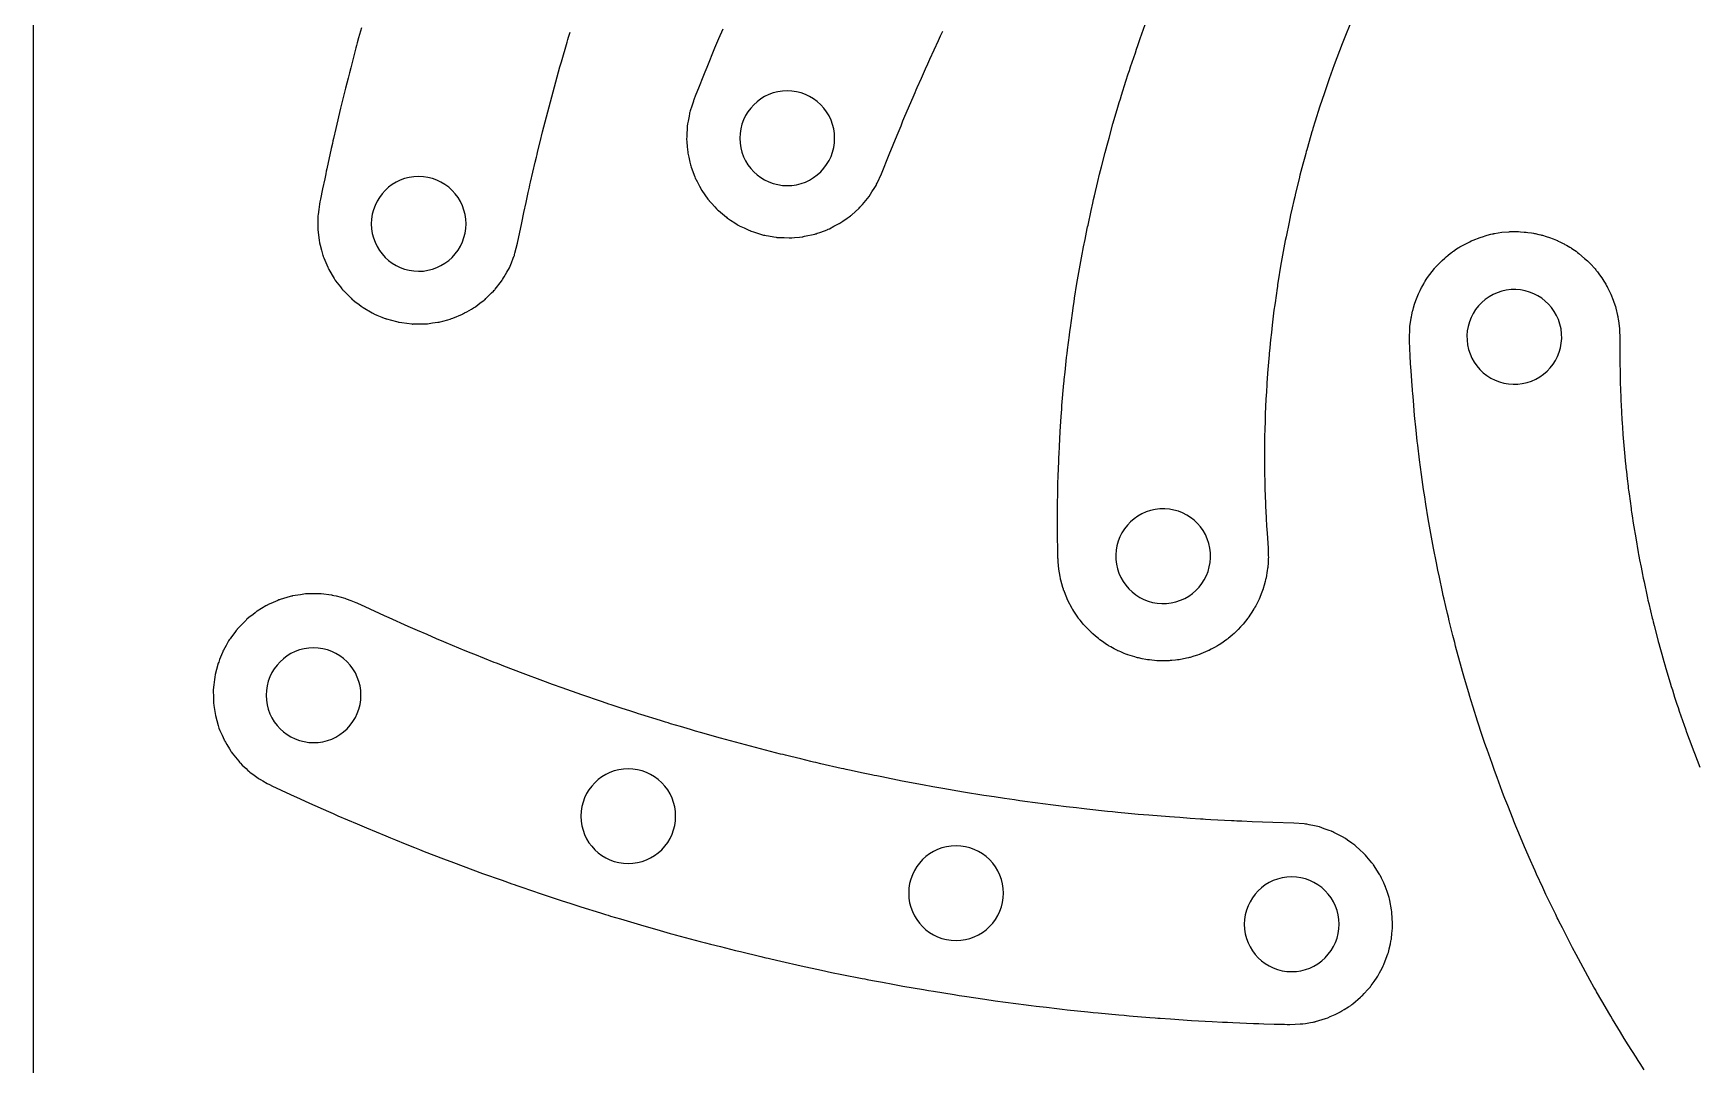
# Model space of a CAD drawing. Extents: x 0 to 264, y 0 to 116.
# Drawn here: x 0.14 to 47.89, y 56.58 to 86.18 of the extents above; entities that cross this region are included whole.
import ezdxf

# ---------------------------------------------------------------- set-up
doc = ezdxf.new("R2010")
doc.units = 0
doc.layers.add('Layer_1', color=7, linetype='CONTINUOUS')

msp = doc.modelspace()

# ---------------------------------------------------------------- linework, layer by layer
at = {"layer": 'Layer_1', "color": 7}
for points in [[(264.018471, 0.141992), (264.018471, 115.786301), (176.058963, 115.786301), (0.139999, 115.786301), (0.139999, 0.141992), (88.099499, 0.141992), (264.018471, 0.141992)], [(37.952302, 86.469954), (37.79194, 86.073384), (37.752342, 85.974197), (37.73205, 85.925065), (37.712723, 85.874953), (37.636442, 85.675078), (37.484787, 85.275158), (37.340856, 84.872308), (37.269364, 84.670911), (37.201752, 84.468033), (37.066025, 84.062409), (36.938252, 83.654282), (36.874501, 83.45019), (36.859038, 83.399116), (36.844557, 83.34804), (36.814613, 83.245291), (36.69551, 82.834466), (36.681029, 82.783392), (36.666509, 82.731353), (36.638535, 82.628046), (36.583453, 82.421544), (36.528409, 82.214988), (36.501341, 82.111605), (36.476243, 82.007815), (36.373839, 81.592541), (36.348741, 81.488675), (36.325553, 81.384386), (36.278213, 81.17573), (36.230893, 80.967112), (36.207686, 80.862842), (36.186449, 80.75807), (36.100475, 80.339063), (36.079238, 80.23431), (36.059912, 80.129174), (36.021278, 79.918899), (35.982645, 79.708604), (35.963318, 79.603467), (35.945945, 79.498041), (35.877348, 79.075932), (35.859971, 78.970409), (35.851764, 78.917408), (35.844215, 78.864406), (35.814271, 78.652669), (35.784307, 78.441045), (35.768861, 78.335234), (35.761642, 78.282233), (35.755114, 78.229231), (35.702968, 77.804831), (35.690418, 77.69871), (35.678816, 77.592417), (35.656593, 77.379737), (35.634391, 77.167035), (35.623771, 77.060741), (35.618654, 77.00774), (35.614215, 76.954739), (35.578477, 76.528586), (35.569655, 76.421985), (35.565639, 76.368983), (35.56228, 76.315979), (35.548745, 76.102625), (35.535229, 75.889268), (35.528473, 75.782591), (35.52332, 75.675798), (35.504958, 75.248584), (35.500285, 75.141811), (35.497409, 75.034939), (35.492157, 74.821178), (35.486924, 74.607437), (35.484319, 74.500568), (35.483741, 74.393696), (35.481443, 73.966098), (35.481209, 73.859229), (35.482697, 73.75234), (35.485651, 73.538599), (35.488606, 73.324858), (35.490805, 73.217986), (35.494301, 73.111098), (35.508799, 72.683692), (35.513493, 72.576916), (35.518993, 72.470143), (35.529633, 72.256574), (35.54025, 72.043028), (35.554731, 71.829766), (35.584694, 71.403131), (35.591239, 71.189373), (35.592882, 71.136369), (35.593229, 71.122887), (35.59232, 71.109389), (35.590469, 71.082425), (35.58317, 70.975728), (35.575872, 70.869048), (35.574057, 70.842068), (35.573129, 70.828566), (35.571393, 70.815084), (35.562433, 70.762063), (35.526678, 70.551308), (35.522199, 70.525287), (35.515132, 70.499269), (35.500615, 70.448193), (35.472618, 70.345193), (35.444585, 70.242156), (35.440801, 70.229617), (35.435935, 70.217098), (35.426283, 70.192062), (35.406957, 70.141928), (35.328708, 69.942826), (35.23144, 69.752312), (35.207307, 69.705087), (35.194737, 69.680994), (35.180256, 69.658845), (35.122299, 69.569192), (35.064339, 69.479558), (35.03536, 69.434281), (35.027751, 69.423686), (35.019432, 69.413075), (35.00302, 69.391872), (34.869902, 69.224294), (34.853491, 69.20309), (34.844917, 69.192499), (34.835612, 69.182886), (34.797944, 69.144329), (34.723536, 69.067234), (34.649187, 68.99014), (34.639744, 68.980682), (34.629107, 68.972035), (34.608815, 68.954701), (34.568251, 68.919996), (34.486159, 68.850603), (34.445578, 68.815898), (34.425286, 68.798564), (34.414666, 68.789917), (34.404049, 68.78206), (34.227663, 68.660628), (34.183238, 68.629795), (34.161016, 68.614369), (34.137846, 68.60185), (34.044131, 68.550773), (33.950436, 68.499677), (33.903116, 68.473679), (33.891511, 68.467591), (33.878943, 68.462392), (33.853826, 68.451761), (33.656586, 68.367924), (33.631468, 68.357332), (33.618921, 68.352111), (33.60637, 68.347568), (33.55517, 68.332141), (33.452901, 68.300324), (33.350595, 68.268526), (33.325477, 68.260592), (33.299394, 68.255123), (33.247226, 68.244508), (33.037227, 68.202119), (33.023711, 68.200039), (33.010198, 68.198673), (32.983147, 68.195958), (32.930016, 68.190488), (32.823463, 68.179874), (32.770349, 68.174424), (32.743281, 68.171689), (32.729785, 68.170803), (32.716253, 68.170747), (32.609118, 68.170264), (32.502004, 68.169821), (32.448892, 68.16959), (32.435357, 68.1699), (32.421844, 68.17115), (32.394793, 68.173693), (32.181416, 68.193934), (32.154368, 68.196438), (32.140833, 68.19771), (32.12732, 68.200098), (32.075151, 68.21067), (31.970066, 68.230931), (31.864977, 68.251155), (31.838894, 68.256604), (31.812811, 68.264366), (31.761611, 68.279792), (31.556554, 68.342425), (31.543983, 68.346853), (31.531416, 68.352035), (31.506318, 68.362627), (31.457065, 68.382871), (31.358233, 68.424295), (31.308963, 68.444539), (31.283865, 68.455151), (31.271295, 68.460293), (31.259712, 68.466262), (31.165052, 68.517338), (31.071354, 68.568415), (31.024014, 68.593451), (31.000827, 68.60601), (30.978605, 68.621436), (30.801369, 68.741691), (30.756945, 68.771544), (30.715396, 68.805287), (30.633303, 68.873714), (30.551193, 68.942145), (30.530921, 68.959496), (30.521247, 68.96853), (30.511866, 68.978063), (30.474198, 69.016601), (30.32399, 69.169173), (30.314993, 69.178805), (30.306577, 69.189397), (30.290166, 69.2106), (30.256378, 69.252028), (30.188747, 69.334902), (30.154942, 69.376347), (30.138511, 69.397553), (30.130112, 69.408145), (30.122757, 69.419718), (30.063832, 69.509335), (30.004907, 69.598966), (29.975948, 69.643303), (29.961448, 69.665452), (29.9489, 69.689562), (29.850551, 69.879521), (29.826418, 69.926725), (29.820935, 69.939242), (29.81599, 69.951781), (29.806358, 69.976836), (29.76676, 70.076292), (29.727141, 70.175749), (29.717489, 70.200805), (29.712584, 70.213344), (29.708647, 70.225861), (29.694166, 70.276937), (29.636206, 70.482686), (29.629103, 70.508707), (29.624429, 70.534725), (29.615105, 70.587706), (29.596763, 70.692961), (29.578402, 70.798213), (29.56985, 70.904794), (29.561703, 71.011376), (29.55763, 71.06438), (29.555601, 71.09136), (29.554791, 71.118343), (29.550831, 71.332084), (29.542954, 71.759586), (29.541953, 71.812588), (29.541854, 71.865589), (29.541738, 71.972461), (29.541526, 72.186317), (29.541275, 72.400174), (29.541179, 72.507024), (29.542435, 72.613915), (29.549443, 73.041513), (29.552976, 73.255274), (29.560119, 73.468919), (29.574637, 73.896322), (29.578517, 74.003194), (29.584001, 74.109967), (29.59466, 74.323516), (29.61688, 74.750535), (29.646807, 75.17717), (29.661307, 75.390448), (29.669492, 75.497033), (29.678797, 75.603518), (29.716465, 76.029476), (29.725772, 76.135964), (29.730423, 76.188965), (29.736042, 76.241967), (29.758245, 76.45457), (29.802689, 76.879856), (29.815257, 76.986054), (29.828792, 77.092155), (29.854875, 77.304355), (29.880938, 77.516555), (29.894454, 77.622654), (29.908954, 77.728564), (29.968825, 78.151922), (29.998789, 78.363662), (30.0152, 78.469281), (30.032576, 78.574801), (30.100205, 78.997009), (30.117601, 79.102531), (30.135943, 79.20786), (30.173611, 79.418347), (30.248945, 79.839281), (30.258464, 79.892282), (30.269101, 79.944321), (30.290358, 80.04917), (30.331887, 80.258866), (30.373436, 80.468679), (30.394673, 80.573527), (30.405293, 80.625566), (30.416895, 80.677605), (30.507675, 81.095554), (30.553084, 81.30448), (30.576272, 81.40877), (30.600424, 81.512848), (30.698832, 81.929063), (30.748103, 82.137044), (30.801234, 82.344218), (30.907307, 82.758528), (30.934335, 82.862028), (30.962349, 82.965143), (31.019344, 83.171256), (31.13304, 83.583563), (31.254364, 83.993691), (31.31522, 84.198768), (31.345164, 84.301322), (31.377038, 84.403379), (31.505988, 84.811215), (31.570704, 85.015115), (31.604512, 85.11671), (31.638316, 85.218089), (31.774796, 85.623425), (31.808603, 85.724805), (31.843393, 85.8259), (31.915834, 86.027314), (32.05986, 86.430028)], [(9.558342, 86.334134), (9.479147, 86.047535), (9.439529, 85.904228), (9.4202, 85.832911), (9.401864, 85.760648), (9.251462, 85.185504), (9.213794, 85.041712), (9.195455, 84.969432), (9.177093, 84.897172), (9.105618, 84.608625), (8.962847, 84.031557), (8.827524, 83.452657), (8.75991, 83.163263), (8.743479, 83.091003), (8.727053, 83.018703), (8.695176, 82.873582), (8.567383, 82.293045), (8.550952, 82.220765), (8.535509, 82.148485), (8.505565, 82.00296), (8.445692, 81.711933), (8.385785, 81.420787), (8.370341, 81.347564), (8.362809, 81.310932), (8.359064, 81.292635), (8.356129, 81.274319), (8.336825, 81.127061), (8.317495, 80.979783), (8.312554, 80.94319), (8.310081, 80.924877), (8.309757, 80.906561), (8.309407, 80.832373), (8.308732, 80.683749), (8.308385, 80.609561), (8.308233, 80.571967), (8.308131, 80.55365), (8.308422, 80.544388), (8.309599, 80.535162), (8.347267, 80.240395), (8.356707, 80.167133), (8.376037, 80.094853), (8.41467, 79.951256), (8.45332, 79.807675), (8.455716, 79.7987), (8.458589, 79.789898), (8.465716, 79.772547), (8.480216, 79.737842), (8.509172, 79.669431), (8.56619, 79.532209), (8.595165, 79.463779), (8.602311, 79.446428), (8.605864, 79.437837), (8.610323, 79.429709), (8.628685, 79.397894), (8.778483, 79.141069), (8.796847, 79.109271), (8.802096, 79.101606), (8.807772, 79.094288), (8.819374, 79.079824), (8.864767, 79.021023), (8.955566, 78.903466), (9.000978, 78.844685), (9.024163, 78.815777), (9.029858, 78.808439), (9.036459, 78.801872), (9.049997, 78.78837), (9.15545, 78.683446), (9.260942, 78.578481), (9.287025, 78.55248), (9.294015, 78.546376), (9.301407, 78.540715), (9.31589, 78.529138), (9.374813, 78.483841), (9.492756, 78.393265), (9.551684, 78.347965), (9.581628, 78.324834), (9.613482, 78.306518), (9.870824, 78.156757), (9.902678, 78.13846), (9.911021, 78.13432), (9.919612, 78.130739), (9.936985, 78.123553), (10.005565, 78.094645), (10.142914, 78.03681), (10.211511, 78.007921), (10.246281, 77.993457), (10.263677, 77.986582), (10.282019, 77.981768), (10.425853, 77.943191), (10.569671, 77.904634), (10.605406, 77.895021), (10.623764, 77.890187), (10.632762, 77.887743), (10.641917, 77.886125), (10.71532, 77.876513), (11.010694, 77.837976), (11.01992, 77.836782), (11.029228, 77.836821), (11.047589, 77.836897), (11.085277, 77.837013), (11.159625, 77.837264), (11.308574, 77.837803), (11.382968, 77.838052), (11.401309, 77.838131), (11.419668, 77.840363), (11.456368, 77.845353), (11.603987, 77.865594), (11.751553, 77.885815), (11.769911, 77.888321), (11.779083, 77.889879), (11.788058, 77.892286), (11.823799, 77.901916), (11.895291, 77.921194), (12.039106, 77.959752), (12.110599, 77.979033), (12.12894, 77.983865), (12.146334, 77.990663), (12.181106, 78.005127), (12.456592, 78.118259), (12.473991, 78.125616), (12.490402, 78.134823), (12.522276, 78.153136), (12.58699, 78.189768), (12.716329, 78.262994), (12.781043, 78.299623), (12.797477, 78.308849), (12.81294, 78.319441), (12.842867, 78.34161), (12.961391, 78.431224), (13.079913, 78.520857), (13.094411, 78.532431), (13.101808, 78.538036), (13.108813, 78.544124), (13.134899, 78.570142), (13.188033, 78.622181), (13.293505, 78.727029), (13.346636, 78.779068), (13.372739, 78.805106), (13.379303, 78.811656), (13.385078, 78.818935), (13.39666, 78.833379), (13.57768, 79.069404), (13.599899, 79.099275), (13.611485, 79.113739), (13.616875, 79.121288), (13.621504, 79.12936), (13.65819, 79.193915), (13.732595, 79.322857), (13.806949, 79.451798), (13.862995, 79.589331), (13.919025, 79.726844), (13.947016, 79.795271), (13.949993, 79.804054), (13.952384, 79.813029), (13.957193, 79.831345), (13.966752, 79.866995), (14.04305, 80.15419)], [(14.041236, 80.161412), (14.161285, 80.743586), (14.222137, 81.034636), (14.285891, 81.324893), (14.34964, 81.615153), (14.381536, 81.760292), (14.397967, 81.832591), (14.414379, 81.904854), (14.54962, 82.483754), (14.583404, 82.628489), (14.600784, 82.700769), (14.618177, 82.773049), (14.689669, 83.061593), (14.761145, 83.35012), (14.79688, 83.494392), (14.833583, 83.638277), (14.983889, 84.213404), (15.021557, 84.357193), (15.06117, 84.500486), (15.14037, 84.787085), (15.219581, 85.073685), (15.25918, 85.216896), (15.300731, 85.359646), (15.465995, 85.930729), (15.48627, 86.002046), (15.507527, 86.073344), (15.551003, 86.215593)], [(19.930279, 86.298487), (19.813298, 86.025177), (19.78432, 85.956767), (19.756306, 85.888356), (19.699311, 85.750902), (19.472419, 85.201334), (19.444422, 85.132887), (19.416389, 85.063514), (19.361348, 84.925425), (19.251493, 84.649129), (19.141674, 84.372834), (19.114626, 84.303441), (19.10111, 84.268756), (19.094238, 84.251402), (19.088156, 84.234048), (19.042767, 84.092494), (18.997377, 83.950821), (18.985772, 83.915171), (18.980136, 83.897837), (18.976583, 83.879521), (18.963067, 83.806259), (18.936984, 83.660062), (18.923452, 83.586837), (18.916808, 83.550204), (18.913506, 83.531908), (18.912174, 83.522741), (18.911731, 83.513459), (18.89725, 83.216632), (18.893717, 83.142427), (18.900069, 83.068219), (18.91262, 82.920191), (18.925187, 82.772163), (18.92598, 82.7629), (18.927273, 82.753731), (18.931328, 82.735434), (18.939417, 82.698805), (18.955848, 82.626525), (18.988687, 82.481499), (19.005118, 82.409219), (19.009154, 82.390903), (19.01118, 82.381832), (19.014135, 82.37305), (19.026722, 82.338345), (19.12957, 82.05945), (19.142137, 82.024762), (19.145961, 82.016307), (19.150285, 82.008083), (19.158955, 81.991694), (19.193724, 81.926173), (19.26327, 81.794613), (19.298039, 81.729092), (19.315455, 81.696331), (19.319779, 81.688127), (19.325127, 81.680519), (19.335764, 81.665092), (19.421718, 81.543488), (19.507691, 81.421865), (19.528928, 81.391032), (19.534779, 81.383827), (19.541036, 81.376952), (19.553603, 81.36347), (19.603839, 81.308524), (19.704197, 81.198765), (19.754432, 81.143856), (19.77953, 81.116853), (19.807563, 81.09274), (20.034843, 80.900685), (20.062859, 80.876611), (20.066409, 80.873589), (20.07031, 80.871102), (20.07815, 80.866076), (20.093613, 80.856447), (20.156379, 80.815984), (20.28168, 80.73598), (20.344466, 80.695495), (20.375375, 80.675254), (20.390841, 80.665625), (20.407252, 80.657748), (20.542089, 80.595098), (20.676946, 80.532464), (20.710754, 80.517038), (20.727145, 80.509161), (20.7356, 80.505232), (20.74431, 80.502015), (20.815802, 80.479869), (21.099958, 80.391217), (21.108859, 80.388463), (21.118028, 80.386882), (21.13639, 80.383724), (21.173093, 80.377408), (21.246496, 80.364869), (21.393246, 80.339813), (21.466652, 80.327274), (21.484994, 80.324116), (21.503355, 80.323114), (21.54102, 80.321652), (21.689856, 80.31576), (21.838731, 80.309864), (21.857073, 80.309113), (21.866377, 80.309077), (21.875646, 80.309904), (21.912349, 80.313197), (21.986717, 80.319804), (22.135109, 80.333286), (22.209461, 80.33989), (22.227839, 80.341546), (22.246181, 80.345243), (22.282884, 80.353199), (22.573815, 80.416812), (22.592177, 80.421068), (22.609573, 80.427367), (22.644326, 80.439887), (22.714853, 80.464962), (22.855019, 80.515073), (22.925526, 80.540112), (22.942903, 80.546389), (22.959334, 80.554613), (22.992176, 80.571967), (23.124504, 80.640377), (23.256929, 80.708805), (23.273357, 80.717317), (23.28164, 80.721573), (23.285772, 80.723692), (23.289596, 80.726351), (23.320505, 80.747554), (23.381341, 80.789944), (23.503551, 80.874783), (23.564387, 80.917172), (23.595319, 80.938376), (23.602944, 80.943673), (23.609895, 80.949837), (23.623408, 80.962373), (23.842771, 81.163403), (23.869822, 81.188461), (23.883355, 81.200998), (23.889959, 81.207489), (23.895925, 81.214635), (23.943245, 81.271488), (24.03887, 81.385678), (24.134496, 81.499885), (24.213713, 81.625553), (24.29293, 81.751221), (24.332525, 81.813871), (24.336968, 81.821999), (24.340905, 81.830435), (24.348745, 81.846807), (24.364191, 81.880529), (24.489664, 82.150083)], [(24.491769, 82.149967), (24.711324, 82.702462), (24.82145, 82.978546), (24.934819, 83.253399), (25.048227, 83.52825), (25.105222, 83.665684), (25.133255, 83.734094), (25.162214, 83.802522), (25.396173, 84.34922), (25.455078, 84.485886), (25.484077, 84.554314), (25.514004, 84.621762), (25.634555, 84.893531), (25.755106, 85.1653), (25.814996, 85.301176), (25.845905, 85.368621), (25.876814, 85.436089), (26.124967, 85.976449), (26.186785, 86.111554), (26.250556, 86.245889)], [(39.646431, 77.351983), (39.658979, 77.779389), (39.68796, 77.991202), (39.689792, 78.004704), (39.692591, 78.018186), (39.69825, 78.044207), (39.709832, 78.096262), (39.732054, 78.200707), (39.737789, 78.226728), (39.745395, 78.252746), (39.760841, 78.303823), (39.790788, 78.40636), (39.798394, 78.432378), (39.802198, 78.444917), (39.807004, 78.457436), (39.826311, 78.507548), (39.863979, 78.607485), (39.883306, 78.657619), (39.905508, 78.705786), (39.950918, 78.802546), (39.974085, 78.850733), (39.985668, 78.874826), (39.999203, 78.897957), (40.052334, 78.990458), (40.078437, 79.03672), (40.091933, 79.059851), (40.098633, 79.071425), (40.106143, 79.08202), (40.166013, 79.170671), (40.225904, 79.25932), (40.292568, 79.343177), (40.359217, 79.427014), (40.376591, 79.447255), (40.394952, 79.466533), (40.431655, 79.506053), (40.504113, 79.584113), (40.522474, 79.603371), (40.531663, 79.613021), (40.541335, 79.622072), (40.580934, 79.658704), (40.659185, 79.730984), (40.698784, 79.767597), (40.740313, 79.800357), (40.824353, 79.86688), (40.865882, 79.89962), (40.887139, 79.915046), (40.909342, 79.930473), (40.99823, 79.990216), (41.042655, 80.020087), (41.053275, 80.027619), (41.064877, 80.034435), (41.088045, 80.046954), (41.277368, 80.14718), (41.372048, 80.197274), (41.419388, 80.22235), (41.443521, 80.234869), (41.468621, 80.243883), (41.670433, 80.316163), (41.771254, 80.35183), (41.821509, 80.370127), (41.846607, 80.379141), (41.872673, 80.385669), (41.976909, 80.410727), (42.029075, 80.423244), (42.055158, 80.429467), (42.068674, 80.43245), (42.082189, 80.434589), (42.293732, 80.468312), (42.507304, 80.486628), (42.520839, 80.487591), (42.534372, 80.487706), (42.561403, 80.487938), (42.614554, 80.488437), (42.721649, 80.489419), (42.748697, 80.489671), (42.775745, 80.487898), (42.828879, 80.484297), (42.935799, 80.477095), (42.962847, 80.475303), (42.976382, 80.4744), (42.989895, 80.472876), (43.043029, 80.465154), (43.14908, 80.449747), (43.202211, 80.442043), (43.228297, 80.436937), (43.25438, 80.431045), (43.358887, 80.407933), (43.411033, 80.396359), (43.437119, 80.390484), (43.463202, 80.382742), (43.565583, 80.350964), (43.667796, 80.319129), (43.767477, 80.279646), (43.867174, 80.240147), (43.879725, 80.234945), (43.89131, 80.229109), (43.915463, 80.217555), (43.963748, 80.194424), (44.060358, 80.148162), (44.084511, 80.136608), (44.107679, 80.123087), (44.154036, 80.096123), (44.246786, 80.042159), (44.269954, 80.028658), (44.281556, 80.021647), (44.292195, 80.014098), (44.33662, 79.984208), (44.424504, 79.923502), (44.446726, 79.908095), (44.457343, 79.900506), (44.467963, 79.892127), (44.508547, 79.857442), (44.671011, 79.718081), (44.752158, 79.648708), (44.792722, 79.61304), (44.82846, 79.573538), (44.972969, 79.415572), (44.990365, 79.395331), (45.006776, 79.374125), (45.038651, 79.331735), (45.102402, 79.245974), (45.166173, 79.160212), (45.221234, 79.068654), (45.276279, 78.977092), (45.304292, 78.930853), (45.317808, 78.907722), (45.324508, 78.896128), (45.330223, 78.883629), (45.422007, 78.690205), (45.445175, 78.642018), (45.455792, 78.617925), (45.464693, 78.592869), (45.500448, 78.492065), (45.536186, 78.391261), (45.553562, 78.341166), (45.567098, 78.289108), (45.617313, 78.081339), (45.623647, 78.055318), (45.626813, 78.042781), (45.628704, 78.0293), (45.636059, 77.976315), (45.650559, 77.870389), (45.66506, 77.764462), (45.666894, 77.750981), (45.668032, 77.737479), (45.669076, 77.710516), (45.671178, 77.657514), (45.679385, 77.443849), (45.679287, 77.229995), (45.67921, 77.016175), (45.679171, 76.909287), (45.679848, 76.802398), (45.687725, 76.374896), (45.689675, 76.268024), (45.692898, 76.161155), (45.700854, 75.94751), (45.708827, 75.733865), (45.712823, 75.626973), (45.718499, 75.5202), (45.742654, 75.093297), (45.748733, 74.986501), (45.756805, 74.87992), (45.773216, 74.666757), (45.789627, 74.453575), (45.798102, 74.346994), (45.807734, 74.240605), (45.848298, 73.814932), (45.853358, 73.76193), (45.859073, 73.708929), (45.871641, 73.602712), (45.895774, 73.39032), (45.919926, 73.177908), (45.926008, 73.124924), (45.932959, 73.071903), (45.94746, 72.966016), (46.004432, 72.542174), (46.011558, 72.48917), (46.019666, 72.436169), (46.036078, 72.33053), (46.068937, 72.119197), (46.101776, 71.907846), (46.110023, 71.854842), (46.119172, 71.801841), (46.137514, 71.696529), (46.210957, 71.275172), (46.220245, 71.22219), (46.230862, 71.170151), (46.251154, 71.065207), (46.291717, 70.855318), (46.332301, 70.64541), (46.342898, 70.593371), (46.354503, 70.541332), (46.376725, 70.436771), (46.46654, 70.018611), (46.478142, 69.966592), (46.490692, 69.914533), (46.514845, 69.810455), (46.564115, 69.602299), (46.613369, 69.394124), (46.625936, 69.342105), (46.639452, 69.290066), (46.6665, 69.18647), (46.772957, 68.772275), (46.786473, 68.720217), (46.800953, 68.668178), (46.829932, 68.565161), (46.886924, 68.359122), (46.943919, 68.153085), (46.972897, 68.050261), (47.003809, 67.947819), (47.126773, 67.538132), (47.157682, 67.435806), (47.190525, 67.33402), (47.256186, 67.130487), (47.321907, 66.926974), (47.354727, 66.825204), (47.3895, 66.724112), (47.528915, 66.319722), (47.563665, 66.21865), (47.600368, 66.118133), (47.673791, 65.917394), (47.747197, 65.716652), (47.783897, 65.616235), (47.802258, 65.566121), (47.821585, 65.516007), (47.977292, 65.117608)], [(46.384235, 56.429797), (46.26658, 56.608466), (46.207655, 56.6981), (46.150663, 56.788677), (45.922128, 57.150466), (45.80785, 57.33135), (45.696762, 57.51418), (45.475079, 57.880165), (45.420018, 57.971744), (45.392004, 58.018006), (45.364973, 58.064248), (45.257551, 58.249273), (45.042822, 58.619342), (45.015774, 58.665604), (44.989688, 58.711866), (44.937522, 58.805312), (44.83369, 58.992302), (44.626008, 59.3663), (44.425294, 59.74417), (44.324919, 59.933047), (44.274703, 60.027496), (44.22543, 60.122906), (44.031862, 60.504437), (43.935077, 60.695143), (43.910925, 60.742387), (43.887737, 60.790554), (43.841402, 60.886947), (43.655053, 61.272019), (43.562341, 61.464769), (43.472487, 61.659059), (43.293321, 62.047521), (43.248876, 62.144645), (43.206362, 62.242562), (43.120409, 62.43839), (42.948581, 62.830146), (42.783681, 63.224867), (42.701568, 63.422335), (42.660039, 63.521), (42.639748, 63.570172), (42.620424, 63.620283), (42.463285, 64.018087), (42.385034, 64.217017), (42.346403, 64.316762), (42.308715, 64.416872), (42.15901, 64.817583), (42.084622, 65.018037), (42.013149, 65.219741), (41.870859, 65.62313), (41.835141, 65.72403), (41.801313, 65.825525), (41.733701, 66.028463), (41.598844, 66.434394), (41.471438, 66.842713), (41.40769, 67.046825), (41.375832, 67.148879), (41.345889, 67.251416), (41.226108, 67.661951), (41.166217, 67.867217), (41.109225, 68.073448), (40.996974, 68.486099), (40.968981, 68.589311), (40.941913, 68.692813), (40.889747, 68.900119), (40.785045, 69.314794), (40.759928, 69.418776), (40.735795, 69.522854), (40.687506, 69.731125), (40.639184, 69.939377), (40.615049, 70.043455), (40.591861, 70.147824), (40.502027, 70.565964), (40.457603, 70.775102), (40.436346, 70.879854), (40.416074, 70.984799), (40.333964, 71.40448), (40.313672, 71.509444), (40.294346, 71.61458), (40.256677, 71.825144), (40.182309, 72.24629), (40.114677, 72.668553), (40.08087, 72.879715), (40.064459, 72.985351), (40.048996, 73.091164), (39.989105, 73.514602), (39.959161, 73.726339), (39.933078, 73.938539), (39.880929, 74.363055), (39.868362, 74.469157), (39.857762, 74.575447), (39.83552, 74.78815), (39.792061, 75.213532), (39.755358, 75.639569), (39.736999, 75.852559), (39.732385, 75.905563), (39.728637, 75.958565), (39.721262, 76.065242), (39.691318, 76.491877), (39.683961, 76.598554), (39.677899, 76.705231), (39.667282, 76.9188), (39.645059, 77.345819)], [(36.321421, 63.513104), (35.725944, 63.530438), (35.428137, 63.53928), (35.130523, 63.551796), (34.832908, 63.564335), (34.684073, 63.570499), (34.609684, 63.573561), (34.535316, 63.577411), (33.940397, 63.610171), (33.791638, 63.618262), (33.71725, 63.622459), (33.642879, 63.627449), (33.345653, 63.64769), (33.048445, 63.667931), (32.899878, 63.67758), (32.751409, 63.689137), (32.157554, 63.737324), (32.009083, 63.748878), (31.860809, 63.762379), (31.564275, 63.790305), (31.267725, 63.818271), (31.119468, 63.832715), (30.971386, 63.848161), (30.378976, 63.911757), (30.304588, 63.919653), (30.230199, 63.928069), (30.082329, 63.94542), (29.786549, 63.98107), (29.490789, 64.016738), (29.4164, 64.025616), (29.342994, 64.035229), (29.195395, 64.054507), (28.604822, 64.133527), (28.531416, 64.143176), (28.457993, 64.153788), (28.310586, 64.174974), (28.015887, 64.218346), (27.72119, 64.261698), (27.647767, 64.273255), (27.574361, 64.284829), (27.427245, 64.30796), (26.838986, 64.402408), (26.251984, 64.503887), (25.95854, 64.554964), (25.665755, 64.60989), (25.0802, 64.719649), (24.496093, 64.836765), (24.350037, 64.865656), (24.276634, 64.88012), (24.204193, 64.895527), (23.912932, 64.958177), (23.621729, 65.020811), (23.47606, 65.051664), (23.403622, 65.06707), (23.331181, 65.083442), (22.750337, 65.215773), (22.60517, 65.248533), (22.532713, 65.264922), (22.460275, 65.282276), (22.170788, 65.352631), (21.881284, 65.422966), (21.736502, 65.457651), (21.664044, 65.475987), (21.591606, 65.494284), (21.01445, 65.641734), (20.87015, 65.678346), (20.726315, 65.716904), (20.438759, 65.793998), (20.151186, 65.871076), (20.007467, 65.909633), (19.864211, 65.950115), (19.291128, 66.112607), (19.147968, 66.153072), (19.00531, 66.195479), (18.719862, 66.280262), (18.434431, 66.365078), (18.362955, 66.386284), (18.291463, 66.408452), (18.149288, 66.452787), (17.580647, 66.630203), (17.509154, 66.652372), (17.438647, 66.675502), (17.29703, 66.721745), (17.013916, 66.814265), (16.730799, 66.906789), (16.660295, 66.9299), (16.589784, 66.954013), (16.448826, 67.00218), (15.885126, 67.194351), (15.323803, 67.393456), (15.043198, 67.493199), (14.763849, 67.596506), (14.205325, 67.803508), (13.649539, 68.017633), (13.510644, 68.071619), (13.441085, 68.09858), (13.371539, 68.125583), (13.095089, 68.236208), (12.818632, 68.346853), (12.680419, 68.401763), (12.610857, 68.429728), (12.54228, 68.458636), (11.992269, 68.687129), (11.854823, 68.744002), (11.786246, 68.772893), (11.717666, 68.802764), (11.444187, 68.920535), (11.170748, 69.038383), (11.033958, 69.097184), (10.897862, 69.157907), (10.35405, 69.400556), (10.218132, 69.461262), (10.083004, 69.523895), (9.81263, 69.648793), (9.542374, 69.77369), (9.474745, 69.804543), (9.44094, 69.819949), (9.406165, 69.833451), (9.267639, 69.888379), (9.129133, 69.943306), (9.094363, 69.956807), (9.058605, 69.966072), (8.986167, 69.984369), (8.841751, 70.020999), (8.769316, 70.039295), (8.733578, 70.048445), (8.724482, 70.050293), (8.715217, 70.051371), (8.696853, 70.053527), (8.400996, 70.088215), (8.364296, 70.092548), (8.345957, 70.094588), (8.327593, 70.09428), (8.253205, 70.09303), (8.104274, 70.090563), (8.029885, 70.08933), (7.992237, 70.088695), (7.973876, 70.088388), (7.964571, 70.088252), (7.955303, 70.087482), (7.807994, 70.065336), (7.660682, 70.043167), (7.587279, 70.031593), (7.578067, 70.030205), (7.569107, 70.027758), (7.550751, 70.022559), (7.515011, 70.011967), (7.229001, 69.929093), (7.210639, 69.923894), (7.193266, 69.916825), (7.159442, 69.901398), (7.090881, 69.871545), (6.954574, 69.811784), (6.885996, 69.781914), (6.8686, 69.774401), (6.860128, 69.770588), (6.852172, 69.765774), (6.820295, 69.746495), (6.692793, 69.669398), (6.565293, 69.592303), (6.549827, 69.582693), (6.535347, 69.571136), (6.506371, 69.547988), (6.448428, 69.501746), (6.33174, 69.409242), (6.27378, 69.36298), (6.25928, 69.351407), (6.246732, 69.337905), (6.220629, 69.310925), (6.012965, 69.097855), (6.000417, 69.084374), (5.994454, 69.077267), (5.988891, 69.069797), (5.966666, 69.039924), (5.922241, 68.98018), (5.833375, 68.860966), (5.788928, 68.801223), (5.766706, 68.771352), (5.748364, 68.738592), (5.675926, 68.608668), (5.603491, 68.478761), (5.585127, 68.446001), (5.580609, 68.437876), (5.576886, 68.429401), (5.570087, 68.412047), (5.543039, 68.342657), (5.488963, 68.204258), (5.461912, 68.134885), (5.448376, 68.10018), (5.4416, 68.082826), (5.438321, 68.074179), (5.4361, 68.065128), (5.365592, 67.776409), (5.348196, 67.704129), (5.339949, 67.629922), (5.323544, 67.482184), (5.30711, 67.334463), (5.306475, 67.325201), (5.306667, 67.315915), (5.307034, 67.297602), (5.307784, 67.260027), (5.309291, 67.185819), (5.312303, 67.037232), (5.31381, 66.963008), (5.324427, 66.889782), (5.368854, 66.595845), (5.450002, 66.30992), (5.470291, 66.238603), (5.499252, 66.170155), (5.558175, 66.033721), (5.6171, 65.897249), (5.620786, 65.888735), (5.625095, 65.880511), (5.634668, 65.864122), (5.653978, 65.832344), (5.692611, 65.768731), (5.768927, 65.64131), (5.807563, 65.577714), (5.817139, 65.561326), (5.821942, 65.55337), (5.82768, 65.546072), (5.850867, 65.517183), (6.036812, 65.28501), (6.05998, 65.256102), (6.066099, 65.249092), (6.072815, 65.242677), (6.086334, 65.230161), (6.140427, 65.179064), (6.248047, 65.076335), (6.302121, 65.025279), (6.329175, 64.999258), (6.342707, 64.986721), (6.358151, 64.976127), (6.478338, 64.888421), (6.59848, 64.800712), (6.628426, 64.778566), (6.643892, 64.767971), (6.651752, 64.763004), (6.659894, 64.758533), (6.725562, 64.722866), (6.856092, 64.651549), (6.921757, 64.615898), (6.954593, 64.597602), (6.971024, 64.588667), (6.987438, 64.580866), (7.528182, 64.331263), (7.798534, 64.206464), (8.07037, 64.084841), (8.614283, 63.842288), (8.681895, 63.812398), (8.750492, 63.782524), (8.88726, 63.723746), (9.160719, 63.605975), (9.434257, 63.488203), (9.571143, 63.429422), (9.708704, 63.372568), (10.258693, 63.144171), (10.396254, 63.087318), (10.534396, 63.031407), (10.81083, 62.920781), (11.087283, 62.810156), (11.225522, 62.755227), (11.295064, 62.727281), (11.364606, 62.700298), (11.920409, 62.486249), (12.198404, 62.379552), (12.477657, 62.276169), (13.036186, 62.069362), (13.597295, 61.869563), (13.8779, 61.769837), (13.94841, 61.744761), (14.018935, 61.720688), (14.159837, 61.672501), (14.723669, 61.48033), (14.86469, 61.432164), (15.006303, 61.385902), (15.289414, 61.293378), (15.572548, 61.200877), (15.714147, 61.154595), (15.856148, 61.110261), (16.424786, 60.932862), (16.566964, 60.888527), (16.638459, 60.866379), (16.709929, 60.845175), (16.995383, 60.760356), (17.566341, 60.590566), (18.139441, 60.428073), (18.426032, 60.347126), (18.497505, 60.326883), (18.568978, 60.307604), (18.712795, 60.269066), (19.287925, 60.114087), (19.359417, 60.094825), (19.431855, 60.076512), (19.576153, 60.039899), (19.86479, 59.966654), (20.153427, 59.893392), (20.297724, 59.856779), (20.442428, 59.822094), (21.021438, 59.68227), (21.166201, 59.647585), (21.238659, 59.630231), (21.311097, 59.613842), (21.60147, 59.54734), (22.182373, 59.415508), (22.764914, 59.290802), (23.056159, 59.228172), (23.348171, 59.169373), (23.932278, 59.052294), (24.005684, 59.03783), (24.079087, 59.024331), (24.225529, 58.997348), (24.518315, 58.942419), (24.811101, 58.887493), (24.957524, 58.860529), (25.104257, 58.835454), (25.691259, 58.733704), (25.837969, 58.708649), (25.98499, 58.684535), (26.279131, 58.637311), (26.573268, 58.590107), (26.720365, 58.566956), (26.793771, 58.555422), (26.867194, 58.54481), (27.45661, 58.458063), (27.751309, 58.414711), (28.046604, 58.375192), (28.637103, 58.296169), (28.710486, 58.286712), (28.784875, 58.277853), (28.932748, 58.260522), (29.228525, 58.224832), (29.524305, 58.189202), (29.598674, 58.180326), (29.673065, 58.172119), (29.821127, 58.156712), (30.413537, 58.093099), (30.561619, 58.077673), (30.709895, 58.064191), (31.006446, 58.036246), (31.30298, 58.0083), (31.451254, 57.994798), (31.525625, 57.988192), (31.600013, 57.982203), (32.193868, 57.934016), (32.342339, 57.922459), (32.416727, 57.91647), (32.491076, 57.911136), (32.788304, 57.890893), (33.38274, 57.85043), (33.977659, 57.81767), (34.275079, 57.801262), (34.349467, 57.797601), (34.423858, 57.794519), (34.572694, 57.788336), (35.16792, 57.763261), (35.242288, 57.760179), (35.31666, 57.757831), (35.465515, 57.753575), (35.763302, 57.74508), (36.061108, 57.736568), (36.135496, 57.734448), (36.173164, 57.73339), (36.191526, 57.732851), (36.209867, 57.733178), (36.358703, 57.739303), (36.507578, 57.745447), (36.545243, 57.746988), (36.563605, 57.747738), (36.581946, 57.750648), (36.655369, 57.763165), (36.802198, 57.78824), (36.875601, 57.800759), (36.912304, 57.807059), (36.930646, 57.810197), (36.939759, 57.812065), (36.948641, 57.814839), (37.233106, 57.903488), (37.304599, 57.925657), (37.372211, 57.956492), (37.507339, 58.019123), (37.642487, 58.081774), (37.650922, 58.085702), (37.659127, 58.090037), (37.674573, 58.099667), (37.705484, 58.119927), (37.76827, 58.160373), (37.893839, 58.240357), (37.956625, 58.280839), (37.972091, 58.290488), (37.979948, 58.295495), (37.987187, 58.301255), (38.015204, 58.325368), (38.24279, 58.517133), (38.270804, 58.541226), (38.277447, 58.547697), (38.283701, 58.554572), (38.296288, 58.568074), (38.346507, 58.623003), (38.446651, 58.732953), (38.496906, 58.787882), (38.522024, 58.815848), (38.528281, 58.822742), (38.53357, 58.830348), (38.544206, 58.845758), (38.629234, 58.967669), (38.714223, 59.089581), (38.73548, 59.120397), (38.740266, 59.12835), (38.744573, 59.136574), (38.753203, 59.152965), (38.787993, 59.218503), (38.857518, 59.350142), (38.892308, 59.415683), (38.909704, 59.448443), (38.922252, 59.483128), (39.025409, 59.761927), (39.037977, 59.796632), (39.040604, 59.805531), (39.04267, 59.814565), (39.046762, 59.832878), (39.063174, 59.905141), (39.096013, 60.050087), (39.112444, 60.122367), (39.120668, 60.159), (39.124453, 60.177316), (39.126092, 60.195612), (39.139608, 60.343638), (39.153143, 60.491666), (39.156442, 60.528279), (39.158105, 60.546595), (39.158934, 60.555838), (39.158954, 60.565103), (39.155632, 60.639328), (39.1421, 60.936231), (39.141654, 60.945516), (39.140014, 60.954644), (39.136693, 60.972979), (39.130108, 61.009592), (39.116595, 61.082815), (39.090493, 61.22911), (39.076977, 61.302355), (39.073695, 61.320669), (39.068271, 61.338003), (39.056685, 61.373673), (39.011276, 61.515247), (38.965886, 61.656804), (38.960211, 61.674158), (38.9571, 61.682881), (38.953144, 61.691297), (38.937698, 61.725023), (38.905804, 61.792488), (38.843018, 61.927015), (38.81116, 61.99446), (38.803227, 62.010869), (38.793592, 62.026278), (38.7733, 62.058076), (38.613828, 62.309121), (38.603188, 62.324547), (38.591606, 62.338991), (38.567453, 62.367902), (38.520133, 62.424773), (38.424505, 62.539059), (38.377165, 62.595912), (38.365582, 62.610376), (38.352047, 62.622916), (38.324999, 62.647951), (38.215547, 62.748775), (38.106119, 62.84956), (38.092623, 62.862099), (38.085768, 62.868395), (38.078548, 62.874212), (38.047636, 62.895415), (37.986784, 62.937808), (37.864881, 63.023589), (37.804025, 63.065996), (37.773116, 63.087182), (37.765507, 63.092536), (37.757303, 63.096947), (37.740892, 63.105499), (37.476486, 63.242433), (37.443684, 63.259787), (37.427236, 63.268355), (37.418837, 63.272323), (37.410091, 63.275464), (37.339583, 63.30052), (37.199415, 63.350631), (37.059266, 63.400745), (36.913693, 63.432543), (36.76812, 63.464341), (36.695682, 63.479768), (36.686493, 63.481153), (36.677205, 63.481944), (36.658863, 63.483541), (36.622163, 63.486699), (36.325322, 63.511757)]]:
    msp.add_lwpolyline(points, dxfattribs=at)
for points in [[(21.782809, 84.528598), (21.031713, 84.528598), (20.422829, 83.919705), (20.422828, 83.168597)], [(22.744476, 84.130272), (22.489424, 84.385322), (22.143502, 84.528605), (21.782809, 84.528598)], [(23.142815, 83.168597), (23.142814, 83.529297), (22.999527, 83.875222), (22.744476, 84.130272)], [(20.422828, 83.168597), (20.422831, 82.417491), (21.031714, 81.8086), (21.782809, 81.808599)], [(22.744475, 82.206925), (22.999526, 82.461974), (23.142813, 82.807899), (23.142815, 83.168597)], [(21.782809, 81.808599), (22.143501, 81.808593), (22.489423, 81.951875), (22.744475, 82.206925)], [(11.202746, 82.071346), (10.451651, 82.071345), (9.842767, 81.462453), (9.842765, 80.711345)], [(12.164411, 81.673019), (11.909361, 81.928069), (11.563439, 82.071351), (11.202746, 82.071346)], [(12.56275, 80.711345), (12.562749, 81.072044), (12.419462, 81.417968), (12.164411, 81.673019)], [(9.842765, 80.711345), (9.842769, 79.960238), (10.451652, 79.351347), (11.202746, 79.351347)], [(12.16441, 79.749673), (12.419461, 80.004723), (12.562748, 80.350647), (12.56275, 80.711345)], [(11.202746, 79.351347), (11.563439, 79.351341), (11.90936, 79.494624), (12.16441, 79.749673)], [(42.424082, 78.806568), (42.068572, 78.745653), (41.751821, 78.546004), (41.543512, 78.251541)], [(43.994222, 77.695803), (43.867353, 78.436117), (43.164382, 78.93342), (42.424082, 78.806568)], [(41.543512, 78.251541), (41.335202, 77.957078), (41.252398, 77.591923), (41.313314, 77.236405)], [(42.88348, 76.125643), (43.623781, 76.252504), (44.121074, 76.955485), (43.994222, 77.695803)], [(41.313314, 77.236405), (41.37424, 76.880888), (41.573895, 76.564135), (41.868358, 76.355827)], [(41.868358, 76.355827), (42.162821, 76.147519), (42.527972, 76.064719), (42.88348, 76.125643)], [(33.913499, 71.402637), (33.786629, 72.142951), (33.083658, 72.640254), (32.343358, 72.513402)], [(32.343358, 72.513402), (31.987848, 72.452487), (31.671097, 72.252838), (31.462788, 71.958375)], [(31.462788, 71.958375), (31.254478, 71.663912), (31.171674, 71.298757), (31.232591, 70.943239)], [(32.802757, 69.832477), (33.543057, 69.959338), (34.04035, 70.662318), (33.913499, 71.402637)], [(31.232591, 70.943239), (31.293516, 70.587722), (31.493171, 70.270969), (31.787634, 70.062661)], [(31.787634, 70.062661), (32.082098, 69.854352), (32.447248, 69.771553), (32.802757, 69.832477)], [(8.18576, 68.541765), (7.434664, 68.541764), (6.82578, 67.932872), (6.825779, 67.181764)], [(9.147427, 68.143439), (8.892375, 68.398489), (8.546453, 68.541771), (8.18576, 68.541765)], [(9.545766, 67.181764), (9.545765, 67.542463), (9.402478, 67.888388), (9.147427, 68.143439)], [(6.825779, 67.181764), (6.825782, 66.430657), (7.434665, 65.821766), (8.18576, 65.821766)], [(9.147426, 66.220091), (9.402477, 66.475141), (9.545764, 66.821065), (9.545766, 67.181764)], [(8.18576, 65.821766), (8.546452, 65.82176), (8.892374, 65.965042), (9.147426, 66.220091)], [(17.219555, 65.0704), (16.468459, 65.0704), (15.859575, 64.461507), (15.859574, 63.7104)], [(18.181222, 64.672074), (17.92617, 64.927124), (17.580248, 65.070407), (17.219555, 65.0704)], [(18.579561, 63.7104), (18.57956, 64.071099), (18.436273, 64.417024), (18.181222, 64.672074)], [(15.859574, 63.7104), (15.859577, 62.959293), (16.46846, 62.350402), (17.219555, 62.350402)], [(18.181221, 62.748727), (18.436272, 63.003776), (18.579559, 63.349701), (18.579561, 63.7104)], [(17.219555, 62.350402), (17.580247, 62.350395), (17.92617, 62.493677), (18.181221, 62.748727)], [(26.629329, 62.86088), (25.878233, 62.860879), (25.26935, 62.251987), (25.269348, 61.500879)], [(27.590996, 62.462554), (27.335945, 62.717604), (26.990022, 62.860886), (26.629329, 62.86088)], [(27.989335, 61.500879), (27.989334, 61.861578), (27.846047, 62.207503), (27.590996, 62.462554)], [(36.262522, 61.968166), (35.511426, 61.968165), (34.902542, 61.359273), (34.902541, 60.608165)], [(37.224189, 61.56984), (36.969137, 61.82489), (36.623215, 61.968172), (36.262522, 61.968166)], [(25.269348, 61.500879), (25.269351, 60.749772), (25.878234, 60.140881), (26.629329, 60.140881)], [(27.590995, 60.539206), (27.846046, 60.794256), (27.989334, 61.14018), (27.989335, 61.500879)], [(37.622528, 60.608165), (37.622527, 60.968864), (37.47924, 61.314789), (37.224189, 61.56984)], [(26.629329, 60.140881), (26.990022, 60.140875), (27.335944, 60.284157), (27.590995, 60.539206)], [(34.902541, 60.608165), (34.902544, 59.857058), (35.511427, 59.248167), (36.262522, 59.248167)], [(37.224188, 59.646492), (37.479239, 59.901542), (37.622526, 60.247466), (37.622528, 60.608165)], [(36.262522, 59.248167), (36.623214, 59.248161), (36.969137, 59.391443), (37.224188, 59.646492)]]:
    msp.add_open_spline(points, degree=3, dxfattribs=at)

doc.saveas('drawing.dxf')
